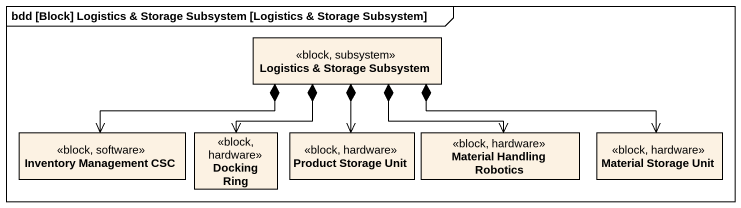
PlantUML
@startuml
mainframe bdd [Block] Logistics & Storage Subsystem [Logistics & Storage Subsystem]
hide circle
hide empty members
class "Logistics & Storage Subsystem" as Logistics_Storage_Subsystem <<block, subsystem>>
class "Inventory Management CSC" as Inventory_Management_CSC <<block, software>>
class "Docking Ring" as Docking_Ring <<block, hardware>>
class "Product Storage Unit" as Product_Storage_Unit <<block, hardware>>
class "Material Handling Robotics" as Material_Handling_Robotics <<block, hardware>>
class "Material Storage Unit" as Material_Storage_Unit <<block, hardware>>
Logistics_Storage_Subsystem *-left-> Inventory_Management_CSC
Logistics_Storage_Subsystem *--> Docking_Ring
Logistics_Storage_Subsystem *--> Product_Storage_Unit
Logistics_Storage_Subsystem *--> Material_Handling_Robotics
Logistics_Storage_Subsystem *-right-> Material_Storage_Unit
@enduml
